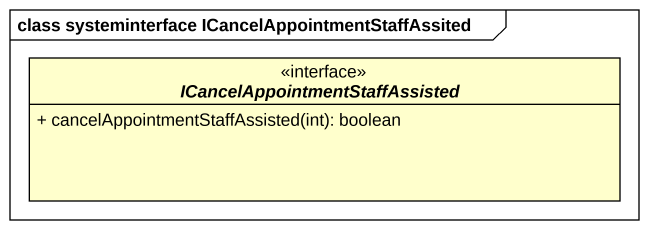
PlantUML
@startuml
mainframe class systeminterface ICancelAppointmentStaffAssited
hide circle
hide empty members
skinparam classAttributeIconSize 0
interface "ICancelAppointmentStaffAssisted" as ICancelAppointmentStaffAssis {
  + cancelAppointmentStaffAssisted(int): boolean
}
@enduml
